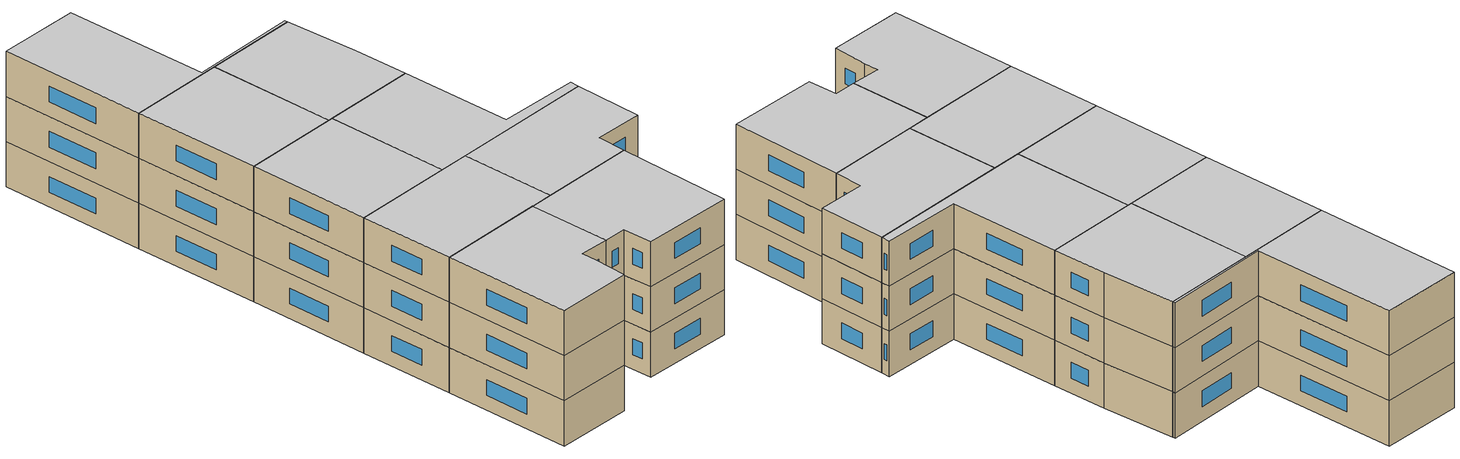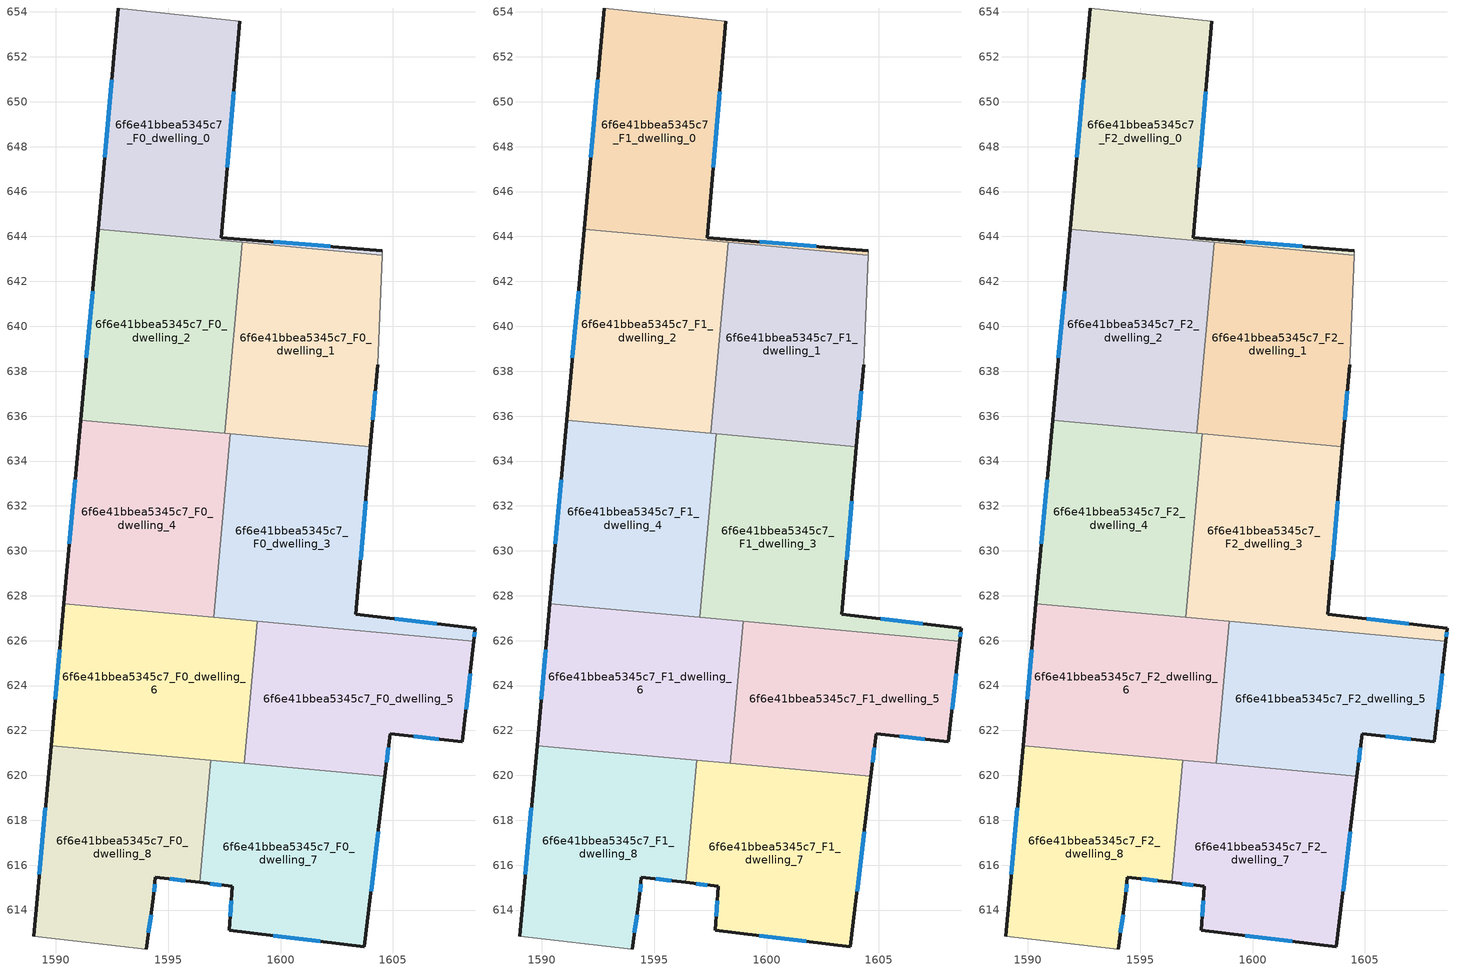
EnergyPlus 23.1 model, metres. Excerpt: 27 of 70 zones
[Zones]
6f6e41bbea5345c7_F0_dwelling_0
 floor ground (EU_floor_Construction): 1598.19,653.59 1597.36,643.95 1604.54,643.37 1604.53,643.17 1591.88,644.33 1592.78,654.18 z0
 wall outside (EU_wall_Construction): 1592.78,654.18 1591.88,644.33 / 1604.54,643.37 1597.36,643.95 1598.19,653.59 z0:3
 wall adiabatic (EU_wall_Construction): 1598.19,653.59 1592.78,654.18 / 1604.53,643.17 1604.54,643.37 z0:3
 wall to 6f6e41bbea5345c7_F0_dwelling_2 (EU_wall_Construction): 1591.88,644.33 1598.29,643.74 z0:3
 wall to 6f6e41bbea5345c7_F0_dwelling_1 (EU_wall_Construction): 1598.29,643.74 1604.53,643.17 z0:3
 window (EU_Window_Construction): 1592.49,650.97 1592.17,647.53 / 1597.63,647.08 1597.92,650.45 / 1602.21,643.55 1599.7,643.76 z0.98:2.02
6f6e41bbea5345c7_F0_dwelling_1
 floor ground (EU_floor_Construction): 1604.53,643.17 1604.32,638.3 1604,634.64 1597.52,635.24 1598.29,643.74 z0
 wall outside (EU_wall_Construction): 1604,634.64 1604.32,638.3 z0:3
 wall to 6f6e41bbea5345c7_F0_dwelling_2 (EU_wall_Construction): 1598.29,643.74 1597.52,635.24 z0:3
 wall adiabatic (EU_wall_Construction): 1604.32,638.3 1604.53,643.17 z0:3
 wall to 6f6e41bbea5345c7_F0_dwelling_3 (EU_wall_Construction): 1597.77,635.21 1604,634.64 z0:3
 wall to 6f6e41bbea5345c7_F0_dwelling_4 (EU_wall_Construction): 1597.52,635.24 1597.77,635.21 z0:3
 window (EU_Window_Construction): 1604.11,635.83 1604.22,637.11 z0.98:2.02
6f6e41bbea5345c7_F0_dwelling_2
 floor ground (EU_floor_Construction): 1598.29,643.74 1597.52,635.24 1591.1,635.82 1591.88,644.33 z0
 wall outside (EU_wall_Construction): 1591.88,644.33 1591.1,635.82 z0:3
 wall to 6f6e41bbea5345c7_F0_dwelling_4 (EU_wall_Construction): 1591.1,635.82 1597.52,635.24 z0:3
 window (EU_Window_Construction): 1591.63,641.56 1591.36,638.59 z0.98:2.02
6f6e41bbea5345c7_F0_dwelling_3
 floor ground (EU_floor_Construction): 1604,634.64 1603.35,627.19 1608.68,626.56 1608.61,625.98 1597.03,627.04 1597.77,635.21 z0
 wall outside (EU_wall_Construction): 1608.61,625.98 1608.68,626.56 1603.35,627.19 1604,634.64 z0:3
 wall to 6f6e41bbea5345c7_F0_dwelling_4 (EU_wall_Construction): 1597.77,635.21 1597.03,627.04 z0:3
 wall to 6f6e41bbea5345c7_F0_dwelling_5 (EU_wall_Construction): 1598.97,626.86 1608.61,625.98 z0:3
 wall to 6f6e41bbea5345c7_F0_dwelling_6 (EU_wall_Construction): 1597.03,627.04 1598.97,626.86 z0:3
 window (EU_Window_Construction): 1606.95,626.76 1605.08,626.98 / 1608.64,626.17 1608.66,626.37 / 1603.56,629.61 1603.79,632.22 z0.98:2.02
6f6e41bbea5345c7_F0_dwelling_4
 floor ground (EU_floor_Construction): 1597.77,635.21 1597.03,627.04 1590.36,627.65 1591.1,635.82 z0
 wall outside (EU_wall_Construction): 1591.1,635.82 1590.36,627.65 z0:3
 wall to 6f6e41bbea5345c7_F0_dwelling_6 (EU_wall_Construction): 1590.36,627.65 1597.03,627.04 z0:3
 window (EU_Window_Construction): 1590.86,633.17 1590.6,630.31 z0.98:2.02
6f6e41bbea5345c7_F0_dwelling_5
 floor ground (EU_floor_Construction): 1608.61,625.98 1608.09,621.5 1604.88,621.86 1604.65,619.96 1598.39,620.54 1598.97,626.86 z0
 wall outside (EU_wall_Construction): 1604.65,619.96 1604.88,621.86 1608.09,621.5 1608.61,625.98 z0:3
 wall to 6f6e41bbea5345c7_F0_dwelling_6 (EU_wall_Construction): 1598.97,626.86 1598.39,620.54 z0:3
 wall to 6f6e41bbea5345c7_F0_dwelling_7 (EU_wall_Construction): 1598.39,620.54 1604.65,619.96 z0:3
 window (EU_Window_Construction): 1608.26,622.95 1608.44,624.52 / 1605.92,621.74 1607.05,621.61 / 1604.73,620.58 1604.81,621.24 z0.98:2.02
6f6e41bbea5345c7_F0_dwelling_6
 floor ground (EU_floor_Construction): 1598.97,626.86 1598.39,620.54 1589.78,621.33 1590.36,627.65 z0
 wall outside (EU_wall_Construction): 1590.36,627.65 1589.78,621.33 z0:3
 wall to 6f6e41bbea5345c7_F0_dwelling_8 (EU_wall_Construction): 1589.78,621.33 1596.89,620.67 z0:3
 wall to 6f6e41bbea5345c7_F0_dwelling_7 (EU_wall_Construction): 1596.89,620.67 1598.39,620.54 z0:3
 window (EU_Window_Construction): 1590.17,625.59 1589.97,623.38 z0.98:2.02
6f6e41bbea5345c7_F0_dwelling_7
 floor ground (EU_floor_Construction): 1604.65,619.96 1603.73,612.38 1597.72,613.1 1597.84,615.06 1596.4,615.23 1596.89,620.67 z0
 wall outside (EU_wall_Construction): 1596.4,615.23 1597.84,615.06 1597.72,613.1 1603.73,612.38 1604.65,619.96 z0:3
 wall to 6f6e41bbea5345c7_F0_dwelling_8 (EU_wall_Construction): 1596.89,620.67 1596.4,615.23 z0:3
 window (EU_Window_Construction): 1604.03,614.84 1604.35,617.5 / 1599.68,612.86 1601.78,612.61 / 1597.8,614.42 1597.76,613.73 / 1596.87,615.17 1597.37,615.11 z0.98:2.02
6f6e41bbea5345c7_F0_dwelling_8
 floor ground (EU_floor_Construction): 1596.89,620.67 1596.4,615.23 1594.43,615.47 1594.34,614.52 1594.01,612.27 1589,612.83 1589.78,621.33 z0
 wall outside (EU_wall_Construction): 1594.01,612.27 1594.34,614.52 1594.43,615.47 1596.4,615.23 / 1589.78,621.33 1589,612.83 z0:3
 wall adiabatic (EU_wall_Construction): 1589,612.83 1594.01,612.27 z0:3
 window (EU_Window_Construction): 1594.12,613 1594.23,613.79 / 1589.53,618.56 1589.25,615.59 / 1595.07,615.39 1595.76,615.31 / 1594.37,614.83 1594.4,615.16 z0.98:2.02
6f6e41bbea5345c7_F1_dwelling_0
 floor to 6f6e41bbea5345c7_F0_dwelling_0 (EU_floor_Construction): 1598.19,653.59 1597.36,643.95 1604.54,643.37 1604.53,643.17 1591.88,644.33 1592.78,654.18 z3
 wall outside (EU_wall_Construction): 1592.78,654.18 1591.88,644.33 / 1604.54,643.37 1597.36,643.95 1598.19,653.59 z3:6
 wall adiabatic (EU_wall_Construction): 1598.19,653.59 1592.78,654.18 / 1604.53,643.17 1604.54,643.37 z3:6
 wall to 6f6e41bbea5345c7_F1_dwelling_2 (EU_wall_Construction): 1591.88,644.33 1598.29,643.74 z3:6
 wall to 6f6e41bbea5345c7_F1_dwelling_1 (EU_wall_Construction): 1598.29,643.74 1604.53,643.17 z3:6
 window (EU_Window_Construction): 1592.49,650.97 1592.17,647.53 / 1597.63,647.08 1597.92,650.45 / 1602.21,643.55 1599.7,643.76 z3.98:5.02
6f6e41bbea5345c7_F1_dwelling_1
 floor to 6f6e41bbea5345c7_F0_dwelling_1 (EU_floor_Construction): 1604.53,643.17 1604.32,638.3 1604,634.64 1597.52,635.24 1598.29,643.74 z3
 wall outside (EU_wall_Construction): 1604,634.64 1604.32,638.3 z3:6
 wall to 6f6e41bbea5345c7_F1_dwelling_2 (EU_wall_Construction): 1598.29,643.74 1597.52,635.24 z3:6
 wall adiabatic (EU_wall_Construction): 1604.32,638.3 1604.53,643.17 z3:6
 wall to 6f6e41bbea5345c7_F1_dwelling_3 (EU_wall_Construction): 1597.77,635.21 1604,634.64 z3:6
 wall to 6f6e41bbea5345c7_F1_dwelling_4 (EU_wall_Construction): 1597.52,635.24 1597.77,635.21 z3:6
 window (EU_Window_Construction): 1604.11,635.83 1604.22,637.11 z3.98:5.02
6f6e41bbea5345c7_F1_dwelling_2
 floor to 6f6e41bbea5345c7_F0_dwelling_2 (EU_floor_Construction): 1598.29,643.74 1597.52,635.24 1591.1,635.82 1591.88,644.33 z3
 wall outside (EU_wall_Construction): 1591.88,644.33 1591.1,635.82 z3:6
 wall to 6f6e41bbea5345c7_F1_dwelling_4 (EU_wall_Construction): 1591.1,635.82 1597.52,635.24 z3:6
 window (EU_Window_Construction): 1591.63,641.56 1591.36,638.59 z3.98:5.02
6f6e41bbea5345c7_F1_dwelling_3
 floor to 6f6e41bbea5345c7_F0_dwelling_3 (EU_floor_Construction): 1604,634.64 1603.35,627.19 1608.68,626.56 1608.61,625.98 1597.03,627.04 1597.77,635.21 z3
 wall outside (EU_wall_Construction): 1608.61,625.98 1608.68,626.56 1603.35,627.19 1604,634.64 z3:6
 wall to 6f6e41bbea5345c7_F1_dwelling_4 (EU_wall_Construction): 1597.77,635.21 1597.03,627.04 z3:6
 wall to 6f6e41bbea5345c7_F1_dwelling_5 (EU_wall_Construction): 1598.97,626.86 1608.61,625.98 z3:6
 wall to 6f6e41bbea5345c7_F1_dwelling_6 (EU_wall_Construction): 1597.03,627.04 1598.97,626.86 z3:6
 window (EU_Window_Construction): 1606.95,626.76 1605.08,626.98 / 1608.64,626.17 1608.66,626.37 / 1603.56,629.61 1603.79,632.22 z3.98:5.02
6f6e41bbea5345c7_F1_dwelling_4
 floor to 6f6e41bbea5345c7_F0_dwelling_4 (EU_floor_Construction): 1597.77,635.21 1597.03,627.04 1590.36,627.65 1591.1,635.82 z3
 wall outside (EU_wall_Construction): 1591.1,635.82 1590.36,627.65 z3:6
 wall to 6f6e41bbea5345c7_F1_dwelling_6 (EU_wall_Construction): 1590.36,627.65 1597.03,627.04 z3:6
 window (EU_Window_Construction): 1590.86,633.17 1590.6,630.31 z3.98:5.02
6f6e41bbea5345c7_F1_dwelling_5
 floor to 6f6e41bbea5345c7_F0_dwelling_5 (EU_floor_Construction): 1608.61,625.98 1608.09,621.5 1604.88,621.86 1604.65,619.96 1598.39,620.54 1598.97,626.86 z3
 wall outside (EU_wall_Construction): 1604.65,619.96 1604.88,621.86 1608.09,621.5 1608.61,625.98 z3:6
 wall to 6f6e41bbea5345c7_F1_dwelling_6 (EU_wall_Construction): 1598.97,626.86 1598.39,620.54 z3:6
 wall to 6f6e41bbea5345c7_F1_dwelling_7 (EU_wall_Construction): 1598.39,620.54 1604.65,619.96 z3:6
 window (EU_Window_Construction): 1608.26,622.95 1608.44,624.52 / 1605.92,621.74 1607.05,621.61 / 1604.73,620.58 1604.81,621.24 z3.98:5.02
6f6e41bbea5345c7_F1_dwelling_6
 floor to 6f6e41bbea5345c7_F0_dwelling_6 (EU_floor_Construction): 1598.97,626.86 1598.39,620.54 1589.78,621.33 1590.36,627.65 z3
 wall outside (EU_wall_Construction): 1590.36,627.65 1589.78,621.33 z3:6
 wall to 6f6e41bbea5345c7_F1_dwelling_8 (EU_wall_Construction): 1589.78,621.33 1596.89,620.67 z3:6
 wall to 6f6e41bbea5345c7_F1_dwelling_7 (EU_wall_Construction): 1596.89,620.67 1598.39,620.54 z3:6
 window (EU_Window_Construction): 1590.17,625.59 1589.97,623.38 z3.98:5.02
6f6e41bbea5345c7_F1_dwelling_7
 floor to 6f6e41bbea5345c7_F0_dwelling_7 (EU_floor_Construction): 1604.65,619.96 1603.73,612.38 1597.72,613.1 1597.84,615.06 1596.4,615.23 1596.89,620.67 z3
 wall outside (EU_wall_Construction): 1596.4,615.23 1597.84,615.06 1597.72,613.1 1603.73,612.38 1604.65,619.96 z3:6
 wall to 6f6e41bbea5345c7_F1_dwelling_8 (EU_wall_Construction): 1596.89,620.67 1596.4,615.23 z3:6
 window (EU_Window_Construction): 1604.03,614.84 1604.35,617.5 / 1599.68,612.86 1601.78,612.61 / 1597.8,614.42 1597.76,613.73 / 1596.87,615.17 1597.37,615.11 z3.98:5.02
6f6e41bbea5345c7_F1_dwelling_8
 floor to 6f6e41bbea5345c7_F0_dwelling_8 (EU_floor_Construction): 1596.89,620.67 1596.4,615.23 1594.43,615.47 1594.34,614.52 1594.01,612.27 1589,612.83 1589.78,621.33 z3
 wall outside (EU_wall_Construction): 1594.01,612.27 1594.34,614.52 1594.43,615.47 1596.4,615.23 / 1589.78,621.33 1589,612.83 z3:6
 wall adiabatic (EU_wall_Construction): 1589,612.83 1594.01,612.27 z3:6
 window (EU_Window_Construction): 1594.12,613 1594.23,613.79 / 1589.53,618.56 1589.25,615.59 / 1595.07,615.39 1595.76,615.31 / 1594.37,614.83 1594.4,615.16 z3.98:5.02
6f6e41bbea5345c7_F2_dwelling_0
 floor to 6f6e41bbea5345c7_F1_dwelling_0 (EU_floor_Construction): 1598.19,653.59 1597.36,643.95 1604.54,643.37 1604.53,643.17 1591.88,644.33 1592.78,654.18 z6
 wall outside (EU_wall_Construction): 1592.78,654.18 1591.88,644.33 / 1604.54,643.37 1597.36,643.95 1598.19,653.59 z6:9
 wall adiabatic (EU_wall_Construction): 1598.19,653.59 1592.78,654.18 / 1604.53,643.17 1604.54,643.37 z6:9
 wall to 6f6e41bbea5345c7_F2_dwelling_2 (EU_wall_Construction): 1591.88,644.33 1598.29,643.74 z6:9
 wall to 6f6e41bbea5345c7_F2_dwelling_1 (EU_wall_Construction): 1598.29,643.74 1604.53,643.17 z6:9
 window (EU_Window_Construction): 1592.49,650.97 1592.17,647.53 / 1597.63,647.08 1597.92,650.45 / 1602.21,643.55 1599.7,643.76 z6.98:8.02
 ceiling to 6f6e41bbea5345c7_F3_dwelling_0 (EU_floor_Construction): 1604.53,643.17 1604.54,643.37 1597.36,643.95 1598.19,653.59 1592.78,654.18 1591.88,644.33 z9
6f6e41bbea5345c7_F2_dwelling_1
 floor to 6f6e41bbea5345c7_F1_dwelling_1 (EU_floor_Construction): 1604.53,643.17 1604.32,638.3 1604,634.64 1597.52,635.24 1598.29,643.74 z6
 wall outside (EU_wall_Construction): 1604,634.64 1604.32,638.3 z6:9
 wall to 6f6e41bbea5345c7_F2_dwelling_2 (EU_wall_Construction): 1598.29,643.74 1597.52,635.24 z6:9
 wall adiabatic (EU_wall_Construction): 1604.32,638.3 1604.53,643.17 z6:9
 wall to 6f6e41bbea5345c7_F2_dwelling_3 (EU_wall_Construction): 1597.77,635.21 1604,634.64 z6:9
 wall to 6f6e41bbea5345c7_F2_dwelling_4 (EU_wall_Construction): 1597.52,635.24 1597.77,635.21 z6:9
 window (EU_Window_Construction): 1604.11,635.83 1604.22,637.11 z6.98:8.02
 ceiling to 6f6e41bbea5345c7_F3_dwelling_1 (EU_floor_Construction): 1604,634.64 1604.32,638.3 1604.53,643.17 1598.29,643.74 1597.52,635.24 z9
6f6e41bbea5345c7_F2_dwelling_2
 floor to 6f6e41bbea5345c7_F1_dwelling_2 (EU_floor_Construction): 1598.29,643.74 1597.52,635.24 1591.1,635.82 1591.88,644.33 z6
 wall outside (EU_wall_Construction): 1591.88,644.33 1591.1,635.82 z6:9
 wall to 6f6e41bbea5345c7_F2_dwelling_4 (EU_wall_Construction): 1591.1,635.82 1597.52,635.24 z6:9
 window (EU_Window_Construction): 1591.63,641.56 1591.36,638.59 z6.98:8.02
 ceiling to 6f6e41bbea5345c7_F3_dwelling_2 (EU_floor_Construction): 1597.52,635.24 1598.29,643.74 1591.88,644.33 1591.1,635.82 z9
6f6e41bbea5345c7_F2_dwelling_3
 floor to 6f6e41bbea5345c7_F1_dwelling_3 (EU_floor_Construction): 1604,634.64 1603.35,627.19 1608.68,626.56 1608.61,625.98 1597.03,627.04 1597.77,635.21 z6
 wall outside (EU_wall_Construction): 1608.61,625.98 1608.68,626.56 1603.35,627.19 1604,634.64 z6:9
 wall to 6f6e41bbea5345c7_F2_dwelling_4 (EU_wall_Construction): 1597.77,635.21 1597.03,627.04 z6:9
 wall to 6f6e41bbea5345c7_F2_dwelling_5 (EU_wall_Construction): 1598.97,626.86 1608.61,625.98 z6:9
 wall to 6f6e41bbea5345c7_F2_dwelling_6 (EU_wall_Construction): 1597.03,627.04 1598.97,626.86 z6:9
 window (EU_Window_Construction): 1606.95,626.76 1605.08,626.98 / 1608.64,626.17 1608.66,626.37 / 1603.56,629.61 1603.79,632.22 z6.98:8.02
 ceiling to 6f6e41bbea5345c7_F3_dwelling_3 (EU_floor_Construction): 1608.61,625.98 1608.68,626.56 1603.35,627.19 1604,634.64 1597.77,635.21 1597.03,627.04 z9
6f6e41bbea5345c7_F2_dwelling_4
 floor to 6f6e41bbea5345c7_F1_dwelling_4 (EU_floor_Construction): 1597.77,635.21 1597.03,627.04 1590.36,627.65 1591.1,635.82 z6
 wall outside (EU_wall_Construction): 1591.1,635.82 1590.36,627.65 z6:9
 wall to 6f6e41bbea5345c7_F2_dwelling_6 (EU_wall_Construction): 1590.36,627.65 1597.03,627.04 z6:9
 window (EU_Window_Construction): 1590.86,633.17 1590.6,630.31 z6.98:8.02
 ceiling to 6f6e41bbea5345c7_F3_dwelling_4 (EU_floor_Construction): 1597.03,627.04 1597.77,635.21 1591.1,635.82 1590.36,627.65 z9
6f6e41bbea5345c7_F2_dwelling_5
 floor to 6f6e41bbea5345c7_F1_dwelling_5 (EU_floor_Construction): 1608.61,625.98 1608.09,621.5 1604.88,621.86 1604.65,619.96 1598.39,620.54 1598.97,626.86 z6
 wall outside (EU_wall_Construction): 1604.65,619.96 1604.88,621.86 1608.09,621.5 1608.61,625.98 z6:9
 wall to 6f6e41bbea5345c7_F2_dwelling_6 (EU_wall_Construction): 1598.97,626.86 1598.39,620.54 z6:9
 wall to 6f6e41bbea5345c7_F2_dwelling_7 (EU_wall_Construction): 1598.39,620.54 1604.65,619.96 z6:9
 window (EU_Window_Construction): 1608.26,622.95 1608.44,624.52 / 1605.92,621.74 1607.05,621.61 / 1604.73,620.58 1604.81,621.24 z6.98:8.02
 ceiling to 6f6e41bbea5345c7_F3_dwelling_5 (EU_floor_Construction): 1608.09,621.5 1608.61,625.98 1598.97,626.86 1598.39,620.54 1604.65,619.96 1604.88,621.86 z9
6f6e41bbea5345c7_F2_dwelling_6
 floor to 6f6e41bbea5345c7_F1_dwelling_6 (EU_floor_Construction): 1598.97,626.86 1598.39,620.54 1589.78,621.33 1590.36,627.65 z6
 wall outside (EU_wall_Construction): 1590.36,627.65 1589.78,621.33 z6:9
 wall to 6f6e41bbea5345c7_F2_dwelling_8 (EU_wall_Construction): 1589.78,621.33 1596.89,620.67 z6:9
 wall to 6f6e41bbea5345c7_F2_dwelling_7 (EU_wall_Construction): 1596.89,620.67 1598.39,620.54 z6:9
 window (EU_Window_Construction): 1590.17,625.59 1589.97,623.38 z6.98:8.02
 ceiling to 6f6e41bbea5345c7_F3_dwelling_6 (EU_floor_Construction): 1598.39,620.54 1598.97,626.86 1590.36,627.65 1589.78,621.33 z9
6f6e41bbea5345c7_F2_dwelling_7
 floor to 6f6e41bbea5345c7_F1_dwelling_7 (EU_floor_Construction): 1604.65,619.96 1603.73,612.38 1597.72,613.1 1597.84,615.06 1596.4,615.23 1596.89,620.67 z6
 wall outside (EU_wall_Construction): 1596.4,615.23 1597.84,615.06 1597.72,613.1 1603.73,612.38 1604.65,619.96 z6:9
 wall to 6f6e41bbea5345c7_F2_dwelling_8 (EU_wall_Construction): 1596.89,620.67 1596.4,615.23 z6:9
 window (EU_Window_Construction): 1604.03,614.84 1604.35,617.5 / 1599.68,612.86 1601.78,612.61 / 1597.8,614.42 1597.76,613.73 / 1596.87,615.17 1597.37,615.11 z6.98:8.02
 ceiling to 6f6e41bbea5345c7_F3_dwelling_7 (EU_floor_Construction): 1603.73,612.38 1604.65,619.96 1596.89,620.67 1596.4,615.23 1597.84,615.06 1597.72,613.1 z9
6f6e41bbea5345c7_F2_dwelling_8
 floor to 6f6e41bbea5345c7_F1_dwelling_8 (EU_floor_Construction): 1596.89,620.67 1596.4,615.23 1594.43,615.47 1594.34,614.52 1594.01,612.27 1589,612.83 1589.78,621.33 z6
 wall outside (EU_wall_Construction): 1594.01,612.27 1594.34,614.52 1594.43,615.47 1596.4,615.23 / 1589.78,621.33 1589,612.83 z6:9
 wall adiabatic (EU_wall_Construction): 1589,612.83 1594.01,612.27 z6:9
 window (EU_Window_Construction): 1594.12,613 1594.23,613.79 / 1589.53,618.56 1589.25,615.59 / 1595.07,615.39 1595.76,615.31 / 1594.37,614.83 1594.4,615.16 z6.98:8.02
 ceiling to 6f6e41bbea5345c7_F3_dwelling_8 (EU_floor_Construction): 1594.01,612.27 1594.34,614.52 1594.43,615.47 1596.4,615.23 1596.89,620.67 1589.78,621.33 1589,612.83 z9
[Building]
EU S2 Campaign: North Axis=0; Terrain=City; Solar Distribution=FullExterior
[Site:Location]
Bologna: Latitude=44.5; Longitude=11.25; Time Zone=1; Elevation=37
[SizingPeriod:WeatherFileDays]
AnnualSizingPeriod: Begin Month=1; Begin Day of Month=1; End Month=12; End Day of Month=31; Day of Week for Start Day=Monday; Use Weather File Daylight Saving Period=No; Use Weather File Rain and Snow Indicators=No
[MATERIAL]
EU_InternalMass_Material: Roughness=MediumRough; Thickness=0.1; Conductivity=1; Density=1800; Specific Heat=900; Thermal Absorptance=0.9; Solar Absorptance=0.7; Visible Absorptance=0.7
[MATERIAL:NOMASS] Roughness=MediumRough; Thermal Absorptance=0.9; Solar Absorptance=0.7; Visible Absorptance=0.7
Name | Thermal Resistance
EU_wall_NoMass | 0.905828
EU_floor_NoMass | 0.67114
[WINDOWMATERIAL:SIMPLEGLAZINGSYSTEM]
EU_Window_SimpleGlazing: UFactor=4.52486; Solar Heat Gain Coefficient=0.85; Visible Transmittance=0.85
[CONSTRUCTION]
EU_wall_Construction: EU_wall_NoMass
EU_floor_Construction: EU_floor_NoMass
EU_Window_Construction: EU_Window_SimpleGlazing
EU_InternalMass_Construction: EU_InternalMass_Material
[ZONE] Type=1; Multiplier=1; Ceiling Height=autocalculate; Floor Area=autocalculate; Part of Total Floor Area=Yes
Name | Volume
6f6e41bbea5345c7_F0_dwelling_0; 6f6e41bbea5345c7_F1_dwelling_0; 6f6e41bbea5345c7_F2_dwelling_0; 6f6e41bbea5345c7_F0_dwelling_2; 6f6e41bbea5345c7_F1_dwelling_2; 6f6e41bbea5345c7_F2_dwelling_2; 6f6e41bbea5345c7_F0_dwelling_8; 6f6e41bbea5345c7_F1_dwelling_8; 6f6e41bbea5345c7_F2_dwelling_8 | 164.873
6f6e41bbea5345c7_F0_dwelling_1; 6f6e41bbea5345c7_F1_dwelling_1; 6f6e41bbea5345c7_F2_dwelling_1 | 164.86
6f6e41bbea5345c7_F0_dwelling_3; 6f6e41bbea5345c7_F1_dwelling_3; 6f6e41bbea5345c7_F2_dwelling_3 | 164.879
6f6e41bbea5345c7_F0_dwelling_4; 6f6e41bbea5345c7_F1_dwelling_4; 6f6e41bbea5345c7_F2_dwelling_4 | 164.858
6f6e41bbea5345c7_F0_dwelling_5; 6f6e41bbea5345c7_F1_dwelling_5; 6f6e41bbea5345c7_F2_dwelling_5 | 164.875
6f6e41bbea5345c7_F0_dwelling_6; 6f6e41bbea5345c7_F1_dwelling_6; 6f6e41bbea5345c7_F2_dwelling_6 | 164.865
6f6e41bbea5345c7_F0_dwelling_7; 6f6e41bbea5345c7_F1_dwelling_7; 6f6e41bbea5345c7_F2_dwelling_7 | 164.857
[INTERNALMASS] Construction=EU_InternalMass_Construction
Name | Zone or ZoneList | Surface Area
6f6e41bbea5345c7_F0_dwelling_0_EU_InternalMass | 6f6e41bbea5345c7_F0_dwelling_0 | 54.9574
6f6e41bbea5345c7_F0_dwelling_1_EU_InternalMass | 6f6e41bbea5345c7_F0_dwelling_1 | 54.9529
6f6e41bbea5345c7_F0_dwelling_2_EU_InternalMass | 6f6e41bbea5345c7_F0_dwelling_2 | 54.9576
6f6e41bbea5345c7_F0_dwelling_3_EU_InternalMass | 6f6e41bbea5345c7_F0_dwelling_3 | 54.9606
6f6e41bbea5345c7_F0_dwelling_4_EU_InternalMass | 6f6e41bbea5345c7_F0_dwelling_4 | 54.953
6f6e41bbea5345c7_F0_dwelling_5_EU_InternalMass | 6f6e41bbea5345c7_F0_dwelling_5 | 54.9579
6f6e41bbea5345c7_F0_dwelling_6_EU_InternalMass | 6f6e41bbea5345c7_F0_dwelling_6 | 54.9543
6f6e41bbea5345c7_F0_dwelling_7_EU_InternalMass | 6f6e41bbea5345c7_F0_dwelling_7 | 54.9527
6f6e41bbea5345c7_F0_dwelling_8_EU_InternalMass | 6f6e41bbea5345c7_F0_dwelling_8 | 54.9565
6f6e41bbea5345c7_F1_dwelling_0_EU_InternalMass | 6f6e41bbea5345c7_F1_dwelling_0 | 54.9574
6f6e41bbea5345c7_F1_dwelling_1_EU_InternalMass | 6f6e41bbea5345c7_F1_dwelling_1 | 54.9529
6f6e41bbea5345c7_F1_dwelling_2_EU_InternalMass | 6f6e41bbea5345c7_F1_dwelling_2 | 54.9576
6f6e41bbea5345c7_F1_dwelling_3_EU_InternalMass | 6f6e41bbea5345c7_F1_dwelling_3 | 54.9606
6f6e41bbea5345c7_F1_dwelling_4_EU_InternalMass | 6f6e41bbea5345c7_F1_dwelling_4 | 54.953
6f6e41bbea5345c7_F1_dwelling_5_EU_InternalMass | 6f6e41bbea5345c7_F1_dwelling_5 | 54.9579
6f6e41bbea5345c7_F1_dwelling_6_EU_InternalMass | 6f6e41bbea5345c7_F1_dwelling_6 | 54.9543
6f6e41bbea5345c7_F1_dwelling_7_EU_InternalMass | 6f6e41bbea5345c7_F1_dwelling_7 | 54.9527
6f6e41bbea5345c7_F1_dwelling_8_EU_InternalMass | 6f6e41bbea5345c7_F1_dwelling_8 | 54.9565
6f6e41bbea5345c7_F2_dwelling_0_EU_InternalMass | 6f6e41bbea5345c7_F2_dwelling_0 | 54.9574
6f6e41bbea5345c7_F2_dwelling_1_EU_InternalMass | 6f6e41bbea5345c7_F2_dwelling_1 | 54.9529
6f6e41bbea5345c7_F2_dwelling_2_EU_InternalMass | 6f6e41bbea5345c7_F2_dwelling_2 | 54.9576
6f6e41bbea5345c7_F2_dwelling_3_EU_InternalMass | 6f6e41bbea5345c7_F2_dwelling_3 | 54.9606
6f6e41bbea5345c7_F2_dwelling_4_EU_InternalMass | 6f6e41bbea5345c7_F2_dwelling_4 | 54.953
6f6e41bbea5345c7_F2_dwelling_5_EU_InternalMass | 6f6e41bbea5345c7_F2_dwelling_5 | 54.9579
6f6e41bbea5345c7_F2_dwelling_6_EU_InternalMass | 6f6e41bbea5345c7_F2_dwelling_6 | 54.9543
6f6e41bbea5345c7_F2_dwelling_7_EU_InternalMass | 6f6e41bbea5345c7_F2_dwelling_7 | 54.9527
6f6e41bbea5345c7_F2_dwelling_8_EU_InternalMass | 6f6e41bbea5345c7_F2_dwelling_8 | 54.9565
[OTHEREQUIPMENT] Fuel Type=Electricity; Design Level Calculation Method=Watts/Area; Power per Zone Floor Area=1; Fraction Latent=0; Fraction Radiant=0; Fraction Lost=0; Carbon Dioxide Generation Rate=0; EndUse Subcategory=EU_Step8_InternalGains
Name | Zone or ZoneList or Space or SpaceList | Schedule
EU_Step8_InternalGain_6f6e41bbea5345c7_F0_dwelling_0_f000 | 6f6e41bbea5345c7_F0_dwelling_0 | EU_Step8_GainSchedule_6f6e41bbea5345c7_F0_dwelling_0_f000
EU_Step8_InternalGain_6f6e41bbea5345c7_F0_dwelling_1_f000 | 6f6e41bbea5345c7_F0_dwelling_1 | EU_Step8_GainSchedule_6f6e41bbea5345c7_F0_dwelling_1_f000
EU_Step8_InternalGain_6f6e41bbea5345c7_F0_dwelling_2_f000 | 6f6e41bbea5345c7_F0_dwelling_2 | EU_Step8_GainSchedule_6f6e41bbea5345c7_F0_dwelling_2_f000
EU_Step8_InternalGain_6f6e41bbea5345c7_F0_dwelling_3_f000 | 6f6e41bbea5345c7_F0_dwelling_3 | EU_Step8_GainSchedule_6f6e41bbea5345c7_F0_dwelling_3_f000
EU_Step8_InternalGain_6f6e41bbea5345c7_F0_dwelling_4_f000 | 6f6e41bbea5345c7_F0_dwelling_4 | EU_Step8_GainSchedule_6f6e41bbea5345c7_F0_dwelling_4_f000
EU_Step8_InternalGain_6f6e41bbea5345c7_F0_dwelling_5_f000 | 6f6e41bbea5345c7_F0_dwelling_5 | EU_Step8_GainSchedule_6f6e41bbea5345c7_F0_dwelling_5_f000
EU_Step8_InternalGain_6f6e41bbea5345c7_F0_dwelling_6_f000 | 6f6e41bbea5345c7_F0_dwelling_6 | EU_Step8_GainSchedule_6f6e41bbea5345c7_F0_dwelling_6_f000
EU_Step8_InternalGain_6f6e41bbea5345c7_F0_dwelling_7_f000 | 6f6e41bbea5345c7_F0_dwelling_7 | EU_Step8_GainSchedule_6f6e41bbea5345c7_F0_dwelling_7_f000
EU_Step8_InternalGain_6f6e41bbea5345c7_F0_dwelling_8_f000 | 6f6e41bbea5345c7_F0_dwelling_8 | EU_Step8_GainSchedule_6f6e41bbea5345c7_F0_dwelling_8_f000
EU_Step8_InternalGain_6f6e41bbea5345c7_F1_dwelling_0_f000 | 6f6e41bbea5345c7_F1_dwelling_0 | EU_Step8_GainSchedule_6f6e41bbea5345c7_F1_dwelling_0_f000
EU_Step8_InternalGain_6f6e41bbea5345c7_F1_dwelling_1_f000 | 6f6e41bbea5345c7_F1_dwelling_1 | EU_Step8_GainSchedule_6f6e41bbea5345c7_F1_dwelling_1_f000
EU_Step8_InternalGain_6f6e41bbea5345c7_F1_dwelling_2_f000 | 6f6e41bbea5345c7_F1_dwelling_2 | EU_Step8_GainSchedule_6f6e41bbea5345c7_F1_dwelling_2_f000
EU_Step8_InternalGain_6f6e41bbea5345c7_F1_dwelling_3_f000 | 6f6e41bbea5345c7_F1_dwelling_3 | EU_Step8_GainSchedule_6f6e41bbea5345c7_F1_dwelling_3_f000
EU_Step8_InternalGain_6f6e41bbea5345c7_F1_dwelling_4_f000 | 6f6e41bbea5345c7_F1_dwelling_4 | EU_Step8_GainSchedule_6f6e41bbea5345c7_F1_dwelling_4_f000
EU_Step8_InternalGain_6f6e41bbea5345c7_F1_dwelling_5_f000 | 6f6e41bbea5345c7_F1_dwelling_5 | EU_Step8_GainSchedule_6f6e41bbea5345c7_F1_dwelling_5_f000
EU_Step8_InternalGain_6f6e41bbea5345c7_F1_dwelling_6_f000 | 6f6e41bbea5345c7_F1_dwelling_6 | EU_Step8_GainSchedule_6f6e41bbea5345c7_F1_dwelling_6_f000
EU_Step8_InternalGain_6f6e41bbea5345c7_F1_dwelling_7_f000 | 6f6e41bbea5345c7_F1_dwelling_7 | EU_Step8_GainSchedule_6f6e41bbea5345c7_F1_dwelling_7_f000
EU_Step8_InternalGain_6f6e41bbea5345c7_F1_dwelling_8_f000 | 6f6e41bbea5345c7_F1_dwelling_8 | EU_Step8_GainSchedule_6f6e41bbea5345c7_F1_dwelling_8_f000
EU_Step8_InternalGain_6f6e41bbea5345c7_F2_dwelling_0_f000 | 6f6e41bbea5345c7_F2_dwelling_0 | EU_Step8_GainSchedule_6f6e41bbea5345c7_F2_dwelling_0_f000
EU_Step8_InternalGain_6f6e41bbea5345c7_F2_dwelling_1_f000 | 6f6e41bbea5345c7_F2_dwelling_1 | EU_Step8_GainSchedule_6f6e41bbea5345c7_F2_dwelling_1_f000
EU_Step8_InternalGain_6f6e41bbea5345c7_F2_dwelling_2_f000 | 6f6e41bbea5345c7_F2_dwelling_2 | EU_Step8_GainSchedule_6f6e41bbea5345c7_F2_dwelling_2_f000
EU_Step8_InternalGain_6f6e41bbea5345c7_F2_dwelling_3_f000 | 6f6e41bbea5345c7_F2_dwelling_3 | EU_Step8_GainSchedule_6f6e41bbea5345c7_F2_dwelling_3_f000
EU_Step8_InternalGain_6f6e41bbea5345c7_F2_dwelling_4_f000 | 6f6e41bbea5345c7_F2_dwelling_4 | EU_Step8_GainSchedule_6f6e41bbea5345c7_F2_dwelling_4_f000
EU_Step8_InternalGain_6f6e41bbea5345c7_F2_dwelling_5_f000 | 6f6e41bbea5345c7_F2_dwelling_5 | EU_Step8_GainSchedule_6f6e41bbea5345c7_F2_dwelling_5_f000
EU_Step8_InternalGain_6f6e41bbea5345c7_F2_dwelling_6_f000 | 6f6e41bbea5345c7_F2_dwelling_6 | EU_Step8_GainSchedule_6f6e41bbea5345c7_F2_dwelling_6_f000
EU_Step8_InternalGain_6f6e41bbea5345c7_F2_dwelling_7_f000 | 6f6e41bbea5345c7_F2_dwelling_7 | EU_Step8_GainSchedule_6f6e41bbea5345c7_F2_dwelling_7_f000
EU_Step8_InternalGain_6f6e41bbea5345c7_F2_dwelling_8_f000 | 6f6e41bbea5345c7_F2_dwelling_8 | EU_Step8_GainSchedule_6f6e41bbea5345c7_F2_dwelling_8_f000
[ZONEVENTILATION:DESIGNFLOWRATE] Schedule=EU_AlwaysOn; Design Flow Rate Calculation Method=AirChanges/Hour; Air Changes per Hour=0.73129; Ventilation Type=Natural; Fan Pressure Rise=0; Fan Total Efficiency=1; Constant Term Coefficient=1; Temperature Term Coefficient=0; Velocity Term Coefficient=0; Velocity Squared Term Coefficient=0; Minimum Indoor Temperature=-100; Maximum Indoor Temperature=100; Delta Temperature=-100; Minimum Outdoor Temperature=-100; Maximum Outdoor Temperature=100; Maximum Wind Speed=40
Name | Zone or ZoneList or Space or SpaceList
EU_ConstantAir_6f6e41bbea5345c7_F0_dwelling_0 | 6f6e41bbea5345c7_F0_dwelling_0
EU_ConstantAir_6f6e41bbea5345c7_F0_dwelling_1 | 6f6e41bbea5345c7_F0_dwelling_1
EU_ConstantAir_6f6e41bbea5345c7_F0_dwelling_2 | 6f6e41bbea5345c7_F0_dwelling_2
EU_ConstantAir_6f6e41bbea5345c7_F0_dwelling_3 | 6f6e41bbea5345c7_F0_dwelling_3
EU_ConstantAir_6f6e41bbea5345c7_F0_dwelling_4 | 6f6e41bbea5345c7_F0_dwelling_4
EU_ConstantAir_6f6e41bbea5345c7_F0_dwelling_5 | 6f6e41bbea5345c7_F0_dwelling_5
EU_ConstantAir_6f6e41bbea5345c7_F0_dwelling_6 | 6f6e41bbea5345c7_F0_dwelling_6
EU_ConstantAir_6f6e41bbea5345c7_F0_dwelling_7 | 6f6e41bbea5345c7_F0_dwelling_7
EU_ConstantAir_6f6e41bbea5345c7_F0_dwelling_8 | 6f6e41bbea5345c7_F0_dwelling_8
EU_ConstantAir_6f6e41bbea5345c7_F1_dwelling_0 | 6f6e41bbea5345c7_F1_dwelling_0
EU_ConstantAir_6f6e41bbea5345c7_F1_dwelling_1 | 6f6e41bbea5345c7_F1_dwelling_1
EU_ConstantAir_6f6e41bbea5345c7_F1_dwelling_2 | 6f6e41bbea5345c7_F1_dwelling_2
EU_ConstantAir_6f6e41bbea5345c7_F1_dwelling_3 | 6f6e41bbea5345c7_F1_dwelling_3
EU_ConstantAir_6f6e41bbea5345c7_F1_dwelling_4 | 6f6e41bbea5345c7_F1_dwelling_4
EU_ConstantAir_6f6e41bbea5345c7_F1_dwelling_5 | 6f6e41bbea5345c7_F1_dwelling_5
EU_ConstantAir_6f6e41bbea5345c7_F1_dwelling_6 | 6f6e41bbea5345c7_F1_dwelling_6
EU_ConstantAir_6f6e41bbea5345c7_F1_dwelling_7 | 6f6e41bbea5345c7_F1_dwelling_7
EU_ConstantAir_6f6e41bbea5345c7_F1_dwelling_8 | 6f6e41bbea5345c7_F1_dwelling_8
EU_ConstantAir_6f6e41bbea5345c7_F2_dwelling_0 | 6f6e41bbea5345c7_F2_dwelling_0
EU_ConstantAir_6f6e41bbea5345c7_F2_dwelling_1 | 6f6e41bbea5345c7_F2_dwelling_1
EU_ConstantAir_6f6e41bbea5345c7_F2_dwelling_2 | 6f6e41bbea5345c7_F2_dwelling_2
EU_ConstantAir_6f6e41bbea5345c7_F2_dwelling_3 | 6f6e41bbea5345c7_F2_dwelling_3
EU_ConstantAir_6f6e41bbea5345c7_F2_dwelling_4 | 6f6e41bbea5345c7_F2_dwelling_4
EU_ConstantAir_6f6e41bbea5345c7_F2_dwelling_5 | 6f6e41bbea5345c7_F2_dwelling_5
EU_ConstantAir_6f6e41bbea5345c7_F2_dwelling_6 | 6f6e41bbea5345c7_F2_dwelling_6
EU_ConstantAir_6f6e41bbea5345c7_F2_dwelling_7 | 6f6e41bbea5345c7_F2_dwelling_7
EU_ConstantAir_6f6e41bbea5345c7_F2_dwelling_8 | 6f6e41bbea5345c7_F2_dwelling_8
[HVACTEMPLATE:THERMOSTAT] Constant Heating Setpoint=20; Constant Cooling Setpoint=50
EU_HeatOnly_6f6e41bbea5345c7_F0_dwelling_0; EU_HeatOnly_6f6e41bbea5345c7_F0_dwelling_1; EU_HeatOnly_6f6e41bbea5345c7_F0_dwelling_2; EU_HeatOnly_6f6e41bbea5345c7_F0_dwelling_3; EU_HeatOnly_6f6e41bbea5345c7_F0_dwelling_4; EU_HeatOnly_6f6e41bbea5345c7_F0_dwelling_5; EU_HeatOnly_6f6e41bbea5345c7_F0_dwelling_6; EU_HeatOnly_6f6e41bbea5345c7_F0_dwelling_7; EU_HeatOnly_6f6e41bbea5345c7_F0_dwelling_8; EU_HeatOnly_6f6e41bbea5345c7_F1_dwelling_0; EU_HeatOnly_6f6e41bbea5345c7_F1_dwelling_1; EU_HeatOnly_6f6e41bbea5345c7_F1_dwelling_2; EU_HeatOnly_6f6e41bbea5345c7_F1_dwelling_3; EU_HeatOnly_6f6e41bbea5345c7_F1_dwelling_4; EU_HeatOnly_6f6e41bbea5345c7_F1_dwelling_5; EU_HeatOnly_6f6e41bbea5345c7_F1_dwelling_6; EU_HeatOnly_6f6e41bbea5345c7_F1_dwelling_7; EU_HeatOnly_6f6e41bbea5345c7_F1_dwelling_8; EU_HeatOnly_6f6e41bbea5345c7_F2_dwelling_0; EU_HeatOnly_6f6e41bbea5345c7_F2_dwelling_1; EU_HeatOnly_6f6e41bbea5345c7_F2_dwelling_2; EU_HeatOnly_6f6e41bbea5345c7_F2_dwelling_3; EU_HeatOnly_6f6e41bbea5345c7_F2_dwelling_4; EU_HeatOnly_6f6e41bbea5345c7_F2_dwelling_5; EU_HeatOnly_6f6e41bbea5345c7_F2_dwelling_6; EU_HeatOnly_6f6e41bbea5345c7_F2_dwelling_7; EU_HeatOnly_6f6e41bbea5345c7_F2_dwelling_8; EU_HeatOnly_6f6e41bbea5345c7_F3_dwelling_0; EU_HeatOnly_6f6e41bbea5345c7_F3_dwelling_1; EU_HeatOnly_6f6e41bbea5345c7_F3_dwelling_2; EU_HeatOnly_6f6e41bbea5345c7_F3_dwelling_3; EU_HeatOnly_6f6e41bbea5345c7_F3_dwelling_4; EU_HeatOnly_6f6e41bbea5345c7_F3_dwelling_5; EU_HeatOnly_6f6e41bbea5345c7_F3_dwelling_6; EU_HeatOnly_6f6e41bbea5345c7_F3_dwelling_7; EU_HeatOnly_6f6e41bbea5345c7_F3_dwelling_8; EU_HeatOnly_6f6e41bbea5345c7_F4_dwelling_0; EU_HeatOnly_6f6e41bbea5345c7_F4_dwelling_1; EU_HeatOnly_6f6e41bbea5345c7_F4_dwelling_2; EU_HeatOnly_6f6e41bbea5345c7_F4_dwelling_3; EU_HeatOnly_6f6e41bbea5345c7_F4_dwelling_4; EU_HeatOnly_6f6e41bbea5345c7_F4_dwelling_5; EU_HeatOnly_6f6e41bbea5345c7_F4_dwelling_6; EU_HeatOnly_6f6e41bbea5345c7_F4_dwelling_7; EU_HeatOnly_6f6e41bbea5345c7_F4_dwelling_8; EU_HeatOnly_6f6e41bbea5345c7_F5_dwelling_0; EU_HeatOnly_6f6e41bbea5345c7_F5_dwelling_1; EU_HeatOnly_6f6e41bbea5345c7_F5_dwelling_2; EU_HeatOnly_6f6e41bbea5345c7_F5_dwelling_3; EU_HeatOnly_6f6e41bbea5345c7_F5_dwelling_4; EU_HeatOnly_6f6e41bbea5345c7_F5_dwelling_5; EU_HeatOnly_6f6e41bbea5345c7_F5_dwelling_6; EU_HeatOnly_6f6e41bbea5345c7_F5_dwelling_7; EU_HeatOnly_6f6e41bbea5345c7_F5_dwelling_8; EU_HeatOnly_6f6e41bbea5345c7_F6_dwelling_0; EU_HeatOnly_6f6e41bbea5345c7_F6_dwelling_1; EU_HeatOnly_6f6e41bbea5345c7_F6_dwelling_2; EU_HeatOnly_6f6e41bbea5345c7_F6_dwelling_3; EU_HeatOnly_6f6e41bbea5345c7_F6_dwelling_4; EU_HeatOnly_6f6e41bbea5345c7_F6_dwelling_5; EU_HeatOnly_6f6e41bbea5345c7_F6_dwelling_6; EU_HeatOnly_6f6e41bbea5345c7_F6_dwelling_7; EU_HeatOnly_6f6e41bbea5345c7_F7_dwelling_0; EU_HeatOnly_6f6e41bbea5345c7_F7_dwelling_1; EU_HeatOnly_6f6e41bbea5345c7_F7_dwelling_2; EU_HeatOnly_6f6e41bbea5345c7_F7_dwelling_3; EU_HeatOnly_6f6e41bbea5345c7_F7_dwelling_4; EU_HeatOnly_6f6e41bbea5345c7_F7_dwelling_5; EU_HeatOnly_6f6e41bbea5345c7_F7_dwelling_6; EU_HeatOnly_6f6e41bbea5345c7_F7_dwelling_7
[HVACTEMPLATE:ZONE:IDEALLOADSAIRSYSTEM] System Availability Schedule=EU_AlwaysOn; Maximum Heating Supply Air Temperature=50; Minimum Cooling Supply Air Temperature=13; Maximum Heating Supply Air Humidity Ratio=0.0156; Minimum Cooling Supply Air Humidity Ratio=0.0077; Heating Limit=NoLimit; Cooling Limit=NoLimit; Heating Availability Schedule=EU_AlwaysOn; Cooling Availability Schedule=EU_CoolingOff; Dehumidification Control Type=ConstantSensibleHeatRatio; Cooling Sensible Heat Ratio=0.7; Dehumidification Setpoint=60; Humidification Control Type=None; Humidification Setpoint=30; Outdoor Air Method=None; Outdoor Air Flow Rate per Person=0.00944; Outdoor Air Flow Rate per Zone Floor Area=0; Outdoor Air Flow Rate per Zone=0; Demand Controlled Ventilation Type=None; Outdoor Air Economizer Type=NoEconomizer; Heat Recovery Type=None; Sensible Heat Recovery Effectiveness=0.7; Latent Heat Recovery Effectiveness=0.65
Name | Template Thermostat
6f6e41bbea5345c7_F0_dwelling_0 | EU_HeatOnly_6f6e41bbea5345c7_F0_dwelling_0
6f6e41bbea5345c7_F0_dwelling_1 | EU_HeatOnly_6f6e41bbea5345c7_F0_dwelling_1
6f6e41bbea5345c7_F0_dwelling_2 | EU_HeatOnly_6f6e41bbea5345c7_F0_dwelling_2
6f6e41bbea5345c7_F0_dwelling_3 | EU_HeatOnly_6f6e41bbea5345c7_F0_dwelling_3
6f6e41bbea5345c7_F0_dwelling_4 | EU_HeatOnly_6f6e41bbea5345c7_F0_dwelling_4
6f6e41bbea5345c7_F0_dwelling_5 | EU_HeatOnly_6f6e41bbea5345c7_F0_dwelling_5
6f6e41bbea5345c7_F0_dwelling_6 | EU_HeatOnly_6f6e41bbea5345c7_F0_dwelling_6
6f6e41bbea5345c7_F0_dwelling_7 | EU_HeatOnly_6f6e41bbea5345c7_F0_dwelling_7
6f6e41bbea5345c7_F0_dwelling_8 | EU_HeatOnly_6f6e41bbea5345c7_F0_dwelling_8
6f6e41bbea5345c7_F1_dwelling_0 | EU_HeatOnly_6f6e41bbea5345c7_F1_dwelling_0
6f6e41bbea5345c7_F1_dwelling_1 | EU_HeatOnly_6f6e41bbea5345c7_F1_dwelling_1
6f6e41bbea5345c7_F1_dwelling_2 | EU_HeatOnly_6f6e41bbea5345c7_F1_dwelling_2
6f6e41bbea5345c7_F1_dwelling_3 | EU_HeatOnly_6f6e41bbea5345c7_F1_dwelling_3
6f6e41bbea5345c7_F1_dwelling_4 | EU_HeatOnly_6f6e41bbea5345c7_F1_dwelling_4
6f6e41bbea5345c7_F1_dwelling_5 | EU_HeatOnly_6f6e41bbea5345c7_F1_dwelling_5
6f6e41bbea5345c7_F1_dwelling_6 | EU_HeatOnly_6f6e41bbea5345c7_F1_dwelling_6
6f6e41bbea5345c7_F1_dwelling_7 | EU_HeatOnly_6f6e41bbea5345c7_F1_dwelling_7
6f6e41bbea5345c7_F1_dwelling_8 | EU_HeatOnly_6f6e41bbea5345c7_F1_dwelling_8
6f6e41bbea5345c7_F2_dwelling_0 | EU_HeatOnly_6f6e41bbea5345c7_F2_dwelling_0
6f6e41bbea5345c7_F2_dwelling_1 | EU_HeatOnly_6f6e41bbea5345c7_F2_dwelling_1
6f6e41bbea5345c7_F2_dwelling_2 | EU_HeatOnly_6f6e41bbea5345c7_F2_dwelling_2
6f6e41bbea5345c7_F2_dwelling_3 | EU_HeatOnly_6f6e41bbea5345c7_F2_dwelling_3
6f6e41bbea5345c7_F2_dwelling_4 | EU_HeatOnly_6f6e41bbea5345c7_F2_dwelling_4
6f6e41bbea5345c7_F2_dwelling_5 | EU_HeatOnly_6f6e41bbea5345c7_F2_dwelling_5
6f6e41bbea5345c7_F2_dwelling_6 | EU_HeatOnly_6f6e41bbea5345c7_F2_dwelling_6
6f6e41bbea5345c7_F2_dwelling_7 | EU_HeatOnly_6f6e41bbea5345c7_F2_dwelling_7
6f6e41bbea5345c7_F2_dwelling_8 | EU_HeatOnly_6f6e41bbea5345c7_F2_dwelling_8
[SIZING:ZONE] Zone Cooling Design Supply Air Temperature Input Method=SupplyAirTemperature; Zone Cooling Design Supply Air Temperature=13; Zone Heating Design Supply Air Temperature Input Method=SupplyAirTemperature; Zone Heating Design Supply Air Temperature=50; Zone Cooling Design Supply Air Humidity Ratio=0.008; Zone Heating Design Supply Air Humidity Ratio=0.008; Cooling Design Air Flow Method=DesignDay; Cooling Design Air Flow Rate=0; Cooling Minimum Air Flow per Zone Floor Area=0.000762; Cooling Minimum Air Flow=0; Cooling Minimum Air Flow Fraction=0.2; Heating Design Air Flow Method=DesignDay; Heating Design Air Flow Rate=0; Heating Maximum Air Flow per Zone Floor Area=0.002032; Heating Maximum Air Flow=0.141576; Heating Maximum Air Flow Fraction=0.3; Account for Dedicated Outdoor Air System=No; Dedicated Outdoor Air System Control Strategy=NeutralSupplyAir; Dedicated Outdoor Air Low Setpoint Temperature for Design=autosize; Dedicated Outdoor Air High Setpoint Temperature for Design=autosize; Zone Load Sizing Method=Sensible Load Only No Latent Load; Zone Latent Cooling Design Supply Air Humidity Ratio Input Method=HumidityRatioDifference; Zone Cooling Design Supply Air Humidity Ratio Difference=0.005; Zone Latent Heating Design Supply Air Humidity Ratio Input Method=HumidityRatioDifference; Zone Humidification Design Supply Air Humidity Ratio Difference=0.005
6f6e41bbea5345c7_F0_dwelling_0; 6f6e41bbea5345c7_F0_dwelling_1; 6f6e41bbea5345c7_F0_dwelling_2; 6f6e41bbea5345c7_F0_dwelling_3; 6f6e41bbea5345c7_F0_dwelling_4; 6f6e41bbea5345c7_F0_dwelling_5; 6f6e41bbea5345c7_F0_dwelling_6; 6f6e41bbea5345c7_F0_dwelling_7; 6f6e41bbea5345c7_F0_dwelling_8; 6f6e41bbea5345c7_F1_dwelling_0; 6f6e41bbea5345c7_F1_dwelling_1; 6f6e41bbea5345c7_F1_dwelling_2; 6f6e41bbea5345c7_F1_dwelling_3; 6f6e41bbea5345c7_F1_dwelling_4; 6f6e41bbea5345c7_F1_dwelling_5; 6f6e41bbea5345c7_F1_dwelling_6; 6f6e41bbea5345c7_F1_dwelling_7; 6f6e41bbea5345c7_F1_dwelling_8; 6f6e41bbea5345c7_F2_dwelling_0; 6f6e41bbea5345c7_F2_dwelling_1; 6f6e41bbea5345c7_F2_dwelling_2; 6f6e41bbea5345c7_F2_dwelling_3; 6f6e41bbea5345c7_F2_dwelling_4; 6f6e41bbea5345c7_F2_dwelling_5; 6f6e41bbea5345c7_F2_dwelling_6; 6f6e41bbea5345c7_F2_dwelling_7; 6f6e41bbea5345c7_F2_dwelling_8
[SCHEDULE:CONSTANT]
Name | Hourly Value
EU_AlwaysOn | 1
EU_CoolingOff | 0
[SCHEDULE:FILE] Column Number=1; Rows to Skip at Top=0; Number of Hours of Data=8760; Column Separator=Comma; Interpolate to Timestep=No; Minutes per Item=60; Adjust Schedule for Daylight Savings=Yes
Name | File
EU_Step8_GainSchedule_6f6e41bbea5345c7_F0_dwelling_0_f000 | ../../schedules/6f6e41bbea5345c7/6f6e41bbea5345c7_F0_dwelling_0_f000_gain.csv
EU_Step8_GainSchedule_6f6e41bbea5345c7_F0_dwelling_1_f000 | ../../schedules/6f6e41bbea5345c7/6f6e41bbea5345c7_F0_dwelling_1_f000_gain.csv
EU_Step8_GainSchedule_6f6e41bbea5345c7_F0_dwelling_2_f000 | ../../schedules/6f6e41bbea5345c7/6f6e41bbea5345c7_F0_dwelling_2_f000_gain.csv
EU_Step8_GainSchedule_6f6e41bbea5345c7_F0_dwelling_3_f000 | ../../schedules/6f6e41bbea5345c7/6f6e41bbea5345c7_F0_dwelling_3_f000_gain.csv
EU_Step8_GainSchedule_6f6e41bbea5345c7_F0_dwelling_4_f000 | ../../schedules/6f6e41bbea5345c7/6f6e41bbea5345c7_F0_dwelling_4_f000_gain.csv
EU_Step8_GainSchedule_6f6e41bbea5345c7_F0_dwelling_5_f000 | ../../schedules/6f6e41bbea5345c7/6f6e41bbea5345c7_F0_dwelling_5_f000_gain.csv
EU_Step8_GainSchedule_6f6e41bbea5345c7_F0_dwelling_6_f000 | ../../schedules/6f6e41bbea5345c7/6f6e41bbea5345c7_F0_dwelling_6_f000_gain.csv
EU_Step8_GainSchedule_6f6e41bbea5345c7_F0_dwelling_7_f000 | ../../schedules/6f6e41bbea5345c7/6f6e41bbea5345c7_F0_dwelling_7_f000_gain.csv
EU_Step8_GainSchedule_6f6e41bbea5345c7_F0_dwelling_8_f000 | ../../schedules/6f6e41bbea5345c7/6f6e41bbea5345c7_F0_dwelling_8_f000_gain.csv
EU_Step8_GainSchedule_6f6e41bbea5345c7_F1_dwelling_0_f000 | ../../schedules/6f6e41bbea5345c7/6f6e41bbea5345c7_F1_dwelling_0_f000_gain.csv
EU_Step8_GainSchedule_6f6e41bbea5345c7_F1_dwelling_1_f000 | ../../schedules/6f6e41bbea5345c7/6f6e41bbea5345c7_F1_dwelling_1_f000_gain.csv
EU_Step8_GainSchedule_6f6e41bbea5345c7_F1_dwelling_2_f000 | ../../schedules/6f6e41bbea5345c7/6f6e41bbea5345c7_F1_dwelling_2_f000_gain.csv
EU_Step8_GainSchedule_6f6e41bbea5345c7_F1_dwelling_3_f000 | ../../schedules/6f6e41bbea5345c7/6f6e41bbea5345c7_F1_dwelling_3_f000_gain.csv
EU_Step8_GainSchedule_6f6e41bbea5345c7_F1_dwelling_4_f000 | ../../schedules/6f6e41bbea5345c7/6f6e41bbea5345c7_F1_dwelling_4_f000_gain.csv
EU_Step8_GainSchedule_6f6e41bbea5345c7_F1_dwelling_5_f000 | ../../schedules/6f6e41bbea5345c7/6f6e41bbea5345c7_F1_dwelling_5_f000_gain.csv
EU_Step8_GainSchedule_6f6e41bbea5345c7_F1_dwelling_6_f000 | ../../schedules/6f6e41bbea5345c7/6f6e41bbea5345c7_F1_dwelling_6_f000_gain.csv
EU_Step8_GainSchedule_6f6e41bbea5345c7_F1_dwelling_7_f000 | ../../schedules/6f6e41bbea5345c7/6f6e41bbea5345c7_F1_dwelling_7_f000_gain.csv
EU_Step8_GainSchedule_6f6e41bbea5345c7_F1_dwelling_8_f000 | ../../schedules/6f6e41bbea5345c7/6f6e41bbea5345c7_F1_dwelling_8_f000_gain.csv
EU_Step8_GainSchedule_6f6e41bbea5345c7_F2_dwelling_0_f000 | ../../schedules/6f6e41bbea5345c7/6f6e41bbea5345c7_F2_dwelling_0_f000_gain.csv
EU_Step8_GainSchedule_6f6e41bbea5345c7_F2_dwelling_1_f000 | ../../schedules/6f6e41bbea5345c7/6f6e41bbea5345c7_F2_dwelling_1_f000_gain.csv
EU_Step8_GainSchedule_6f6e41bbea5345c7_F2_dwelling_2_f000 | ../../schedules/6f6e41bbea5345c7/6f6e41bbea5345c7_F2_dwelling_2_f000_gain.csv
EU_Step8_GainSchedule_6f6e41bbea5345c7_F2_dwelling_3_f000 | ../../schedules/6f6e41bbea5345c7/6f6e41bbea5345c7_F2_dwelling_3_f000_gain.csv
EU_Step8_GainSchedule_6f6e41bbea5345c7_F2_dwelling_4_f000 | ../../schedules/6f6e41bbea5345c7/6f6e41bbea5345c7_F2_dwelling_4_f000_gain.csv
EU_Step8_GainSchedule_6f6e41bbea5345c7_F2_dwelling_5_f000 | ../../schedules/6f6e41bbea5345c7/6f6e41bbea5345c7_F2_dwelling_5_f000_gain.csv
EU_Step8_GainSchedule_6f6e41bbea5345c7_F2_dwelling_6_f000 | ../../schedules/6f6e41bbea5345c7/6f6e41bbea5345c7_F2_dwelling_6_f000_gain.csv
EU_Step8_GainSchedule_6f6e41bbea5345c7_F2_dwelling_7_f000 | ../../schedules/6f6e41bbea5345c7/6f6e41bbea5345c7_F2_dwelling_7_f000_gain.csv
EU_Step8_GainSchedule_6f6e41bbea5345c7_F2_dwelling_8_f000 | ../../schedules/6f6e41bbea5345c7/6f6e41bbea5345c7_F2_dwelling_8_f000_gain.csv
